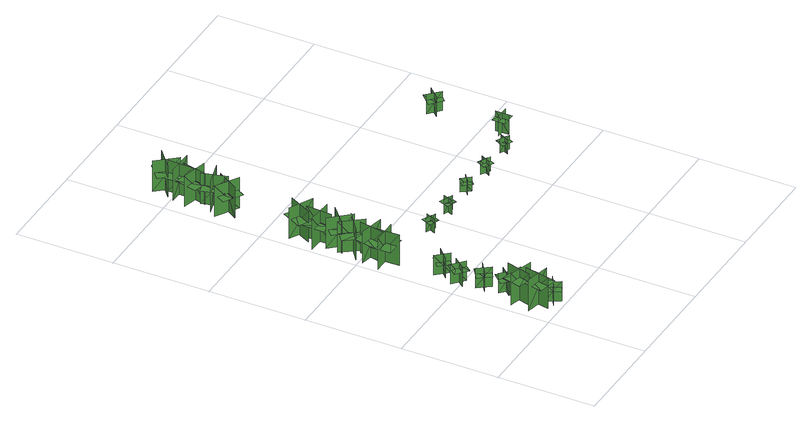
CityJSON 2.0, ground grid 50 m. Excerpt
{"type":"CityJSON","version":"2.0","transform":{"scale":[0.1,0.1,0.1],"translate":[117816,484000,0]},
"CityObjects":{
"tree1":{"type":"SolitaryVegetationObject","geometry":[{"type":"MultiSurface","lod":"1","boundaries":[[[0,1,2]],[[0,2,3]],[[4,5,6]],[[4,6,7]],[[8,9,10]],[[8,10,11]],[[8,12,13]],[[8,13,9]]]}]},
"tree2":{"type":"SolitaryVegetationObject","geometry":[{"type":"MultiSurface","lod":"1","boundaries":[[[14,15,16]],[[14,16,17]],[[18,19,20]],[[18,20,21]],[[22,23,24]],[[22,24,25]],[[22,26,27]],[[22,27,23]]]}]},
"tree3":{"type":"SolitaryVegetationObject","geometry":[{"type":"MultiSurface","lod":"1","boundaries":[[[28,29,30]],[[28,30,31]],[[32,33,34]],[[32,34,35]],[[36,37,38]],[[36,38,39]],[[36,39,40]],[[36,40,41]]]}]},
"tree4":{"type":"SolitaryVegetationObject","geometry":[{"type":"MultiSurface","lod":"1","boundaries":[[[42,43,44]],[[42,44,45]],[[46,47,48]],[[46,48,49]],[[50,51,52]],[[50,52,53]],[[50,53,54]],[[50,54,55]]]}]},
"tree5":{"type":"SolitaryVegetationObject","geometry":[{"type":"MultiSurface","lod":"1","boundaries":[[[56,57,58]],[[56,58,59]],[[60,61,62]],[[60,62,63]],[[64,65,66]],[[64,66,67]],[[64,67,68]],[[64,68,69]]]}]},
"tree6":{"type":"SolitaryVegetationObject","geometry":[{"type":"MultiSurface","lod":"1","boundaries":[[[70,71,72]],[[70,72,73]],[[74,75,76]],[[74,76,77]],[[78,79,80]],[[78,80,81]],[[78,81,82]],[[78,82,83]]]}]},
"tree7":{"type":"SolitaryVegetationObject","geometry":[{"type":"MultiSurface","lod":"1","boundaries":[[[84,85,86]],[[84,86,87]],[[88,89,90]],[[88,90,91]],[[92,93,94]],[[92,94,95]],[[92,95,96]],[[92,96,97]]]}]},
"tree8":{"type":"SolitaryVegetationObject","geometry":[{"type":"MultiSurface","lod":"1","boundaries":[[[98,99,100]],[[98,100,101]],[[102,103,104]],[[102,104,105]],[[106,107,108]],[[106,108,109]],[[106,110,111]],[[106,111,107]]]}]},
"tree9":{"type":"SolitaryVegetationObject","geometry":[{"type":"MultiSurface","lod":"1","boundaries":[[[112,113,114]],[[112,114,115]],[[116,117,118]],[[116,118,119]],[[120,121,122]],[[120,122,123]],[[120,124,125]],[[120,125,121]]]}]},
"tree10":{"type":"SolitaryVegetationObject","geometry":[{"type":"MultiSurface","lod":"1","boundaries":[[[126,127,128]],[[126,128,129]],[[130,131,132]],[[130,132,133]],[[134,135,136]],[[134,136,137]],[[134,138,139]],[[134,139,135]]]}]},
"tree11":{"type":"SolitaryVegetationObject","geometry":[{"type":"MultiSurface","lod":"1","boundaries":[[[140,141,142]],[[140,142,143]],[[144,145,146]],[[144,146,147]],[[148,149,150]],[[148,150,151]],[[148,152,153]],[[148,153,149]]]}]},
"tree12":{"type":"SolitaryVegetationObject","geometry":[{"type":"MultiSurface","lod":"1","boundaries":[[[154,155,156]],[[154,156,157]],[[158,159,160]],[[158,160,161]],[[162,163,164]],[[162,164,165]],[[162,166,167]],[[162,167,163]]]}]},
"tree13":{"type":"SolitaryVegetationObject","geometry":[{"type":"MultiSurface","lod":"1","boundaries":[[[168,169,170]],[[168,170,171]],[[172,173,174]],[[172,174,175]],[[176,177,178]],[[176,178,179]],[[176,180,181]],[[176,181,177]]]}]},
"tree14":{"type":"SolitaryVegetationObject","geometry":[{"type":"MultiSurface","lod":"1","boundaries":[[[182,183,184]],[[182,184,185]],[[186,187,188]],[[186,188,189]],[[190,191,192]],[[190,192,193]],[[190,194,195]],[[190,195,191]]]}]},
"tree15":{"type":"SolitaryVegetationObject","geometry":[{"type":"MultiSurface","lod":"1","boundaries":[[[196,197,198]],[[196,198,199]],[[200,201,202]],[[200,202,203]],[[204,205,206]],[[204,206,207]],[[204,208,209]],[[204,209,205]]]}]},
"tree16":{"type":"SolitaryVegetationObject","geometry":[{"type":"MultiSurface","lod":"1","boundaries":[[[210,211,212]],[[210,212,213]],[[214,215,216]],[[214,216,217]],[[218,219,220]],[[218,220,221]],[[218,221,222]],[[218,222,223]]]}]},
"tree17":{"type":"SolitaryVegetationObject","geometry":[{"type":"MultiSurface","lod":"1","boundaries":[[[224,225,226]],[[224,226,227]],[[228,229,230]],[[228,230,231]],[[232,233,234]],[[232,234,235]],[[232,236,237]],[[232,237,233]]]}]},
"tree18":{"type":"SolitaryVegetationObject","geometry":[{"type":"MultiSurface","lod":"1","boundaries":[[[238,239,240]],[[238,240,241]],[[242,243,244]],[[242,244,245]],[[246,247,248]],[[246,248,249]],[[246,250,251]],[[246,251,247]]]}]},
"tree19":{"type":"SolitaryVegetationObject","geometry":[{"type":"MultiSurface","lod":"1","boundaries":[[[252,253,254]],[[252,254,255]],[[256,257,258]],[[256,258,259]],[[260,261,262]],[[260,262,263]],[[260,264,265]],[[260,265,261]]]}]},
"tree20":{"type":"SolitaryVegetationObject","geometry":[{"type":"MultiSurface","lod":"1","boundaries":[[[266,267,268]],[[266,268,269]],[[270,271,272]],[[270,272,273]],[[274,275,276]],[[274,276,277]],[[274,278,279]],[[274,279,275]]]}]},
"tree21":{"type":"SolitaryVegetationObject","geometry":[{"type":"MultiSurface","lod":"1","boundaries":[[[280,281,282]],[[280,282,283]],[[284,285,286]],[[284,286,287]],[[288,289,290]],[[288,290,291]],[[288,291,292]],[[288,292,293]]]}]},
"tree22":{"type":"SolitaryVegetationObject","geometry":[{"type":"MultiSurface","lod":"1","boundaries":[[[294,295,296]],[[294,296,297]],[[298,299,300]],[[298,300,301]],[[302,303,304]],[[302,304,305]],[[302,305,306]],[[302,306,307]]]}]},
"tree23":{"type":"SolitaryVegetationObject","geometry":[{"type":"MultiSurface","lod":"1","boundaries":[[[308,309,310]],[[308,310,311]],[[312,313,314]],[[312,314,315]],[[316,317,318]],[[316,318,319]],[[316,319,320]],[[316,320,321]]]}]},
"tree24":{"type":"SolitaryVegetationObject","geometry":[{"type":"MultiSurface","lod":"1","boundaries":[[[322,323,324]],[[322,324,325]],[[326,327,328]],[[326,328,329]],[[330,331,332]],[[330,332,333]],[[330,333,334]],[[330,334,335]]]}]},
"tree25":{"type":"SolitaryVegetationObject","geometry":[{"type":"MultiSurface","lod":"1","boundaries":[[[336,337,338]],[[336,338,339]],[[340,341,342]],[[340,342,343]],[[344,345,346]],[[344,346,347]],[[344,347,348]],[[344,348,349]]]}]},
"tree26":{"type":"SolitaryVegetationObject","geometry":[{"type":"MultiSurface","lod":"1","boundaries":[[[350,351,352]],[[350,352,353]],[[354,355,356]],[[354,356,357]],[[358,359,360]],[[358,360,361]],[[358,361,362]],[[358,362,363]]]}]}
},
"vertices":[
[124,181,7],[98,54,7],[98,54,179],[124,181,179],[39,124,7],[166,98,7],[166,98,179],[39,124,179],[122,170,134],[98,54,134],[148,43,134],[172,160,134],[72,181,134],[47,64,134],
[171,183,7],[45,217,7],[45,217,180],[171,183,180],[119,272,7],[85,146,7],[85,146,180],[119,272,180],[160,186,135],[45,217,135],[32,167,135],[147,136,135],[173,236,135],[58,266,135],
[146,93,6],[186,26,6],[186,26,114],[146,93,114],[133,43,6],[200,83,6],[200,83,114],[133,43,114],[133,43,84],[153,10,84],[220,49,84],[200,83,84],[180,116,84],[113,76,84],
[174,133,7],[122,191,7],[122,191,114],[174,133,114],[176,185,7],[119,133,7],[119,133,114],[176,185,114],[176,185,84],[150,214,84],[93,162,84],[119,133,84],[145,104,84],[202,156,84],
[105,314,7],[162,261,7],[162,261,115],[105,314,115],[107,262,7],[160,319,7],[160,319,115],[107,262,115],[107,262,84],[135,236,84],[188,293,84],[160,319,84],[131,345,84],[79,289,84],
[93,427,7],[138,363,7],[138,363,115],[93,427,115],[84,376,7],[147,420,7],[147,420,115],[84,376,115],[84,376,85],[106,344,85],[170,389,85],[147,420,85],[125,452,85],[62,407,85],
[127,493,7],[68,543,7],[68,543,115],[127,493,115],[123,545,7],[73,485,7],[73,485,115],[123,545,115],[123,545,85],[93,570,85],[43,510,85],[73,485,85],[103,460,85],[152,520,85],
[99,587,7],[161,644,7],[161,644,116],[99,587,116],[152,585,7],[152,585,116],[95,647,116],[95,647,7],[101,593,74],[155,643,74],[132,668,74],[78,618,74],[125,567,74],[179,617,74],
[148,896,7],[16,892,7],[16,892,178],[148,896,178],[87,952,7],[87,952,178],[91,820,178],[91,820,7],[140,890,112],[24,887,112],[26,833,112],[141,836,112],[138,946,112],[23,942,112],
[98,1027,8],[72,897,8],[72,897,180],[98,1027,180],[30,980,8],[30,980,180],[159,954,180],[159,954,8],[102,1017,114],[79,904,114],[132,893,114],[154,1007,114],[47,1028,114],[24,915,114],
[129,1015,9],[49,1121,9],[49,1121,180],[129,1015,180],[140,1098,9],[140,1098,180],[34,1018,180],[34,1018,9],[120,1019,114],[50,1111,114],[7,1078,114],[77,986,114],[164,1053,114],[94,1145,114],
[52,1181,10],[141,1082,10],[141,1082,181],[52,1181,181],[49,1098,10],[49,1098,181],[147,1186,181],[147,1186,10],[62,1178,115],[139,1092,115],[179,1128,115],[102,1214,115],[21,1141,115],[98,1055,115],
[89,1174,9],[96,1306,9],[96,1306,180],[89,1174,180],[151,1230,9],[151,1230,180],[18,1237,180],[18,1237,9],[84,1182,114],[91,1298,114],[37,1301,114],[31,1185,114],[140,1180,114],[146,1295,114],
[123,1395,10],[62,1277,10],[62,1277,181],[123,1395,181],[44,1369,10],[44,1369,181],[162,1308,181],[162,1308,10],[124,1385,115],[71,1283,115],[119,1258,115],[172,1360,115],[74,1411,115],[21,1308,115],
[86,1673,3],[156,1785,3],[156,1785,174],[86,1673,174],[166,1692,3],[166,1692,174],[54,1762,174],[54,1762,3],[86,1683,108],[147,1781,108],[101,1809,108],[40,1711,108],[133,1653,108],[194,1752,108],
[419,850,9],[397,800,9],[397,800,86],[419,850,86],[385,837,9],[436,815,9],[436,815,86],[385,837,86],[385,837,64],[374,812,64],[424,790,64],[436,815,64],[447,840,64],[396,863,64],
[107,1863,10],[142,1736,10],[142,1736,181],[107,1863,181],[67,1790,10],[67,1790,181],[194,1826,181],[194,1826,10],[114,1856,115],[145,1745,115],[197,1760,115],[166,1871,115],[60,1841,115],[92,1730,115],
[110,1841,10],[142,1969,10],[142,1969,182],[110,1841,182],[181,1884,10],[181,1884,182],[52,1916,182],[52,1916,10],[107,1850,116],[135,1962,116],[83,1975,116],[55,1863,116],[161,1836,116],[189,1948,116],
[129,2043,10],[127,1911,10],[127,1911,181],[129,2043,181],[70,1985,10],[70,1985,181],[203,1983,181],[203,1983,10],[134,2035,115],[133,1919,115],[187,1919,115],[188,2034,115],[79,2035,115],[77,1920,115],
[91,2103,10],[176,2002,10],[176,2002,181],[91,2103,181],[85,2020,10],[85,2020,181],[185,2106,181],[185,2106,10],[100,2100,115],[175,2012,115],[216,2047,115],[141,2135,115],[58,2063,115],[133,1976,115],
[586,849,9],[567,797,9],[567,797,86],[586,849,86],[553,833,9],[605,814,9],[605,814,86],[553,833,86],[553,833,64],[543,808,64],[595,788,64],[605,814,64],[614,840,64],[562,859,64],
[776,804,11],[741,847,11],[741,847,88],[776,804,88],[780,840,11],[737,806,11],[737,806,88],[780,840,88],[780,840,66],[763,862,66],[720,827,66],[737,806,66],[754,784,66],[797,819,66],
[922,791,13],[948,840,13],[948,840,90],[922,791,90],[957,801,13],[908,828,13],[908,828,90],[957,801,90],[957,801,69],[970,826,69],[922,852,69],[908,828,69],[895,803,69],[944,777,69],
[1109,833,10],[1157,807,10],[1157,807,87],[1109,833,87],[1119,798,10],[1145,846,10],[1145,846,87],[1119,798,87],[1119,798,65],[1143,784,65],[1170,833,65],[1145,846,65],[1121,860,65],[1095,811,65],
[1265,866,7],[1265,938,7],[1265,938,116],[1265,866,116],[1301,903,7],[1230,904,7],[1230,904,116],[1301,903,116],[1301,903,87],[1302,938,87],[1230,938,87],[1230,904,87],[1230,869,87],[1301,869,87],
[1239,1281,6],[1296,1228,6],[1296,1228,114],[1239,1281,114],[1241,1230,6],[1294,1286,6],[1294,1286,114],[1241,1230,114],[1241,1230,84],[1269,1203,84],[1322,1259,84],[1294,1286,84],[1266,1313,84],[1212,1256,84]
]}
